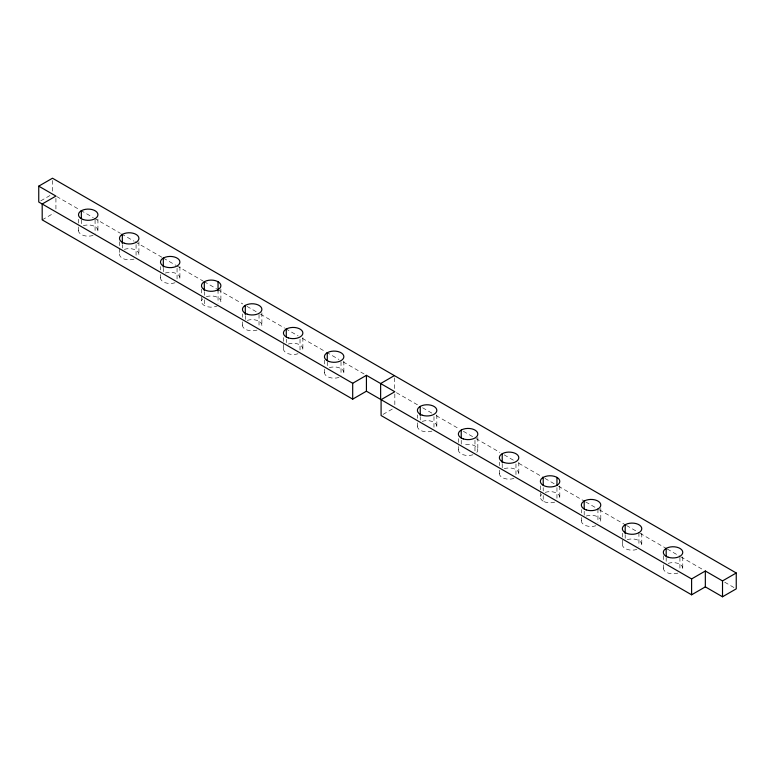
<?xml version="1.0" encoding="UTF-8"?>
<svg xmlns="http://www.w3.org/2000/svg" width="775" height="775" viewBox="0 0 775 775"><rect width="100%" height="100%" fill="white"/><g stroke="black" fill="none" stroke-linecap="round" stroke-linejoin="round"><path stroke-width="0.58" stroke-dasharray="3.88 2.91" d="M40.717 200.88L52.487 194.079M42.189 219.868L53.959 213.067M383.053 414.392L392.867 408.725M56.672 196.501L79.67 209.773M80.716 210.383L93.262 217.62M94.308 218.23L120.445 233.314M121.491 233.924L134.036 241.17M135.083 241.771L162.266 257.465M163.312 258.065L175.857 265.312M176.903 265.912L203.04 281.005M204.087 281.606L216.632 288.852M217.678 289.453L242.769 303.945M246.954 306.358L256.36 311.792M260.545 314.204L284.59 328.087M285.636 328.687L298.181 335.933M302.366 338.346L325.364 351.627M326.411 352.228L338.956 359.474M343.141 361.886L364.047 373.957M396.461 392.673L418.413 405.354M422.598 407.766L432.004 413.201M436.189 415.613L459.188 428.895M463.373 431.307L474.872 437.943M475.918 438.553L499.962 452.435M504.147 454.847L514.6 460.883M518.785 463.295L543.876 477.787M544.922 478.388L557.467 485.634M558.513 486.235L584.65 501.328M585.697 501.929L598.242 509.175M599.288 509.776L625.425 524.869M626.471 525.469L639.017 532.716M640.063 533.316L666.2 548.409M667.246 549.01L679.791 556.256M680.837 556.857L702.789 569.538M724.751 582.209L734.158 587.644M682.765 556.896L682.765 568.22M679.917 557.458L679.917 569.925M666.18 557.458L666.18 561.991M663.332 555.762L663.332 560.296M663.332 564.83L663.332 568.22M641.778 533.229L641.778 544.563M638.929 532.658L638.929 546.259M625.192 534.924L625.192 538.325M622.344 533.229L622.344 538.896M622.344 540.03L622.344 544.563M600.79 508.429L600.79 520.897M597.942 509.001L597.942 522.592M584.205 511.267L584.205 515.792M581.357 509.562L581.357 512.963M581.357 517.497L581.357 520.897M559.802 485.896L559.802 497.23M556.954 487.601L556.954 498.926M543.217 487.601L543.217 491.001M543.217 495.535L543.217 501.192A9.717 5.609 0 0 0 554.939 502.084M540.369 485.896L540.369 491.563M540.369 492.697L540.369 497.23M518.804 462.229L518.804 473.564M515.966 463.934L515.966 475.269M502.219 463.934L502.219 468.468M499.381 462.229L499.381 465.63M499.381 470.163L499.381 473.564M477.817 437.439L477.817 449.897M474.978 440.268L474.978 452.736M461.232 440.268L461.232 444.802M458.393 438.573L458.393 445.373M458.393 446.497L458.393 449.897M436.829 414.906L436.829 426.24M433.981 416.601L433.981 427.936M420.244 416.601L420.244 420.002M417.396 414.906L417.396 418.306M417.396 422.84L417.396 426.24M394.824 394L394.824 406.458M394.368 377.871L394.368 389.195M343.858 361.228L343.858 372.562M341.019 361.799L341.019 375.391M327.273 361.799L327.273 366.333M324.434 360.094L324.434 364.628M324.434 369.162L324.434 372.562M302.87 337.561L302.87 348.895M300.022 339.266L300.022 350.6M286.285 339.266L286.285 342.666M283.437 337.561L283.437 343.228M283.437 344.362L283.437 348.895M261.882 312.771L261.882 325.229M259.034 314.466L259.034 326.934M245.297 315.599L245.297 320.133M242.449 313.904L242.449 317.295M242.449 321.828L242.449 325.229M220.894 289.104L220.894 301.562M218.046 289.666L218.046 303.267M204.309 291.933L204.309 295.333M204.309 299.867L204.309 305.534M201.461 289.104L201.461 295.905M201.461 297.038L201.461 301.562M179.907 266.571L179.907 277.905M177.058 268.266L177.058 279.601M163.322 268.266L163.322 271.667M160.473 266.571L160.473 269.971M160.473 274.505L160.473 277.905M138.919 241.771L138.919 254.239M136.071 244.609L136.071 255.934M122.334 244.609L122.334 248M119.486 241.771L119.486 254.239M97.931 219.238L97.931 230.572M95.083 219.809L95.083 233.401M81.346 219.809L81.346 224.343M78.498 219.238L78.498 226.038M78.498 227.172L78.498 230.572M55.926 198.332L55.926 209.667M52.487 180.488L52.487 191.812M627.198 539.7A9.717 5.609 0 0 1 638.929 540.592A9.717 5.609 0 0 1 640.47 547.363M636.914 549.417A9.717 5.609 0 0 1 625.192 548.526A9.717 5.609 0 0 1 623.643 541.754M586.21 516.034A9.717 5.609 0 0 1 597.942 516.925A9.717 5.609 0 0 1 599.482 523.697M595.927 525.75A9.717 5.609 0 0 1 584.205 524.859A9.717 5.609 0 0 1 582.655 518.087M668.195 563.367A9.717 5.609 0 0 1 679.917 564.258A9.717 5.609 0 0 1 681.467 571.03M677.902 573.083A9.717 5.609 0 0 1 666.18 572.192A9.717 5.609 0 0 1 664.64 565.421M206.324 296.709A9.717 5.609 0 0 1 218.046 297.6A9.717 5.609 0 0 1 219.596 304.372M218.046 305.534A9.717 5.609 0 0 1 205.268 306.018A9.717 5.609 0 0 1 202.769 298.762M465.591 444.482A9.717 5.609 0 0 1 475.811 446.487A9.717 5.609 0 0 1 476.518 452.707M472.963 454.76A9.717 5.609 0 0 1 461.232 453.869A9.717 5.609 0 0 1 459.691 447.097M504.234 468.71A9.717 5.609 0 0 1 515.966 469.602A9.717 5.609 0 0 1 517.506 476.373M513.951 478.427A9.717 5.609 0 0 1 502.219 477.536A9.717 5.609 0 0 1 500.679 470.764M422.259 421.377A9.717 5.609 0 0 1 433.981 422.268A9.717 5.609 0 0 1 435.531 429.04M431.975 431.094A9.717 5.609 0 0 1 420.244 430.202A9.717 5.609 0 0 1 418.703 423.431M83.351 225.719A9.717 5.609 0 0 1 95.083 226.61A9.717 5.609 0 0 1 96.623 233.372M93.068 235.426A9.717 5.609 0 0 1 81.346 234.534A9.717 5.609 0 0 1 79.796 227.773M329.288 367.699A9.717 5.609 0 0 1 341.019 368.59A9.717 5.609 0 0 1 342.56 375.362M339.004 377.415A9.717 5.609 0 0 1 327.273 376.524A9.717 5.609 0 0 1 325.733 369.752M288.3 344.042A9.717 5.609 0 0 1 300.022 344.933A9.717 5.609 0 0 1 301.572 351.705M298.017 353.758A9.717 5.609 0 0 1 286.285 352.858A9.717 5.609 0 0 1 284.745 346.096M124.339 249.376A9.717 5.609 0 0 1 136.071 250.267A9.717 5.609 0 0 1 137.611 257.038M134.056 259.092A9.717 5.609 0 0 1 122.334 258.201A9.717 5.609 0 0 1 120.784 251.429M165.337 273.042A9.717 5.609 0 0 1 177.058 273.933A9.717 5.609 0 0 1 178.599 280.705M175.043 282.759A9.717 5.609 0 0 1 163.322 281.868A9.717 5.609 0 0 1 161.772 275.096M247.312 320.375A9.717 5.609 0 0 1 259.034 321.267A9.717 5.609 0 0 1 260.584 328.038M257.029 330.092A9.717 5.609 0 0 1 245.297 329.201A9.717 5.609 0 0 1 243.757 322.429M545.222 492.377A9.717 5.609 0 0 1 556.954 493.268A9.717 5.609 0 0 1 558.494 500.04M543.217 501.192A9.717 5.609 0 0 1 541.667 494.431"/><path stroke-width="1.16" d="M38.75 186.155L52.487 178.221L736.25 572.987L736.25 588.845L722.513 596.779L705.337 586.869L691.6 594.803L381.087 415.526L381.087 399.668L394.824 391.733L366.43 375.332L352.693 383.267L38.75 202.013L38.75 186.155L55.926 196.065L42.189 203.999L42.189 219.868L352.693 399.135L366.43 391.201L380.632 399.396L380.632 383.538L394.368 375.604M381.087 399.668L691.6 578.935L705.337 571.001L722.513 580.921L736.25 572.987M722.513 580.921L722.513 596.779M705.337 571.001L705.337 586.869M691.6 578.935L691.6 594.803M666.18 548.39L666.18 556.324M625.192 524.733L625.192 533.791M584.205 501.067L584.205 509.001M556.954 477.4L556.954 485.334M543.217 477.4L543.217 485.334A9.717 5.609 0 0 0 559.463 482.815A9.717 5.609 0 0 0 547.567 475.947A9.717 5.609 0 0 0 543.217 485.334M502.219 453.733L502.219 462.801M461.232 430.067L461.232 438.001M420.244 406.41L420.244 415.468M366.43 375.332L366.43 391.201M352.693 383.267L352.693 399.135M327.273 352.732L327.273 360.666M286.285 329.065L286.285 336.999M245.297 305.398L245.297 314.466M218.046 281.732L218.046 290.799M204.309 281.732L204.309 290.799M163.322 258.075L163.322 267.133M122.334 234.408L122.334 243.476M81.346 210.742L81.346 218.676M668.195 557.215A9.717 5.609 0 0 0 682.765 552.362A9.717 5.609 0 0 0 668.195 547.499A9.717 5.609 0 0 0 668.195 557.215M204.309 289.666A9.717 5.609 0 0 0 220.565 287.157A9.717 5.609 0 0 0 208.669 280.288A9.717 5.609 0 0 0 204.309 289.666M288.3 337.89A9.717 5.609 0 0 0 302.87 333.027A9.717 5.609 0 0 0 288.3 328.174A9.717 5.609 0 0 0 288.3 337.89M463.247 438.892A9.717 5.609 0 0 0 477.817 434.039A9.717 5.609 0 0 0 463.247 429.176A9.717 5.609 0 0 0 463.247 438.892M83.351 219.567A9.717 5.609 0 0 0 97.931 214.704A9.717 5.609 0 0 0 83.351 209.851A9.717 5.609 0 0 0 83.351 219.567M124.339 243.234A9.717 5.609 0 0 0 138.919 238.371A9.717 5.609 0 0 0 124.339 233.517A9.717 5.609 0 0 0 124.339 243.234M163.322 265.999A9.717 5.609 0 0 0 179.577 263.49A9.717 5.609 0 0 0 167.671 256.622A9.717 5.609 0 0 0 163.322 265.999M247.312 314.224A9.717 5.609 0 0 0 261.882 309.37A9.717 5.609 0 0 0 247.312 304.507A9.717 5.609 0 0 0 247.312 314.224M329.288 361.557A9.717 5.609 0 0 0 343.858 356.694A9.717 5.609 0 0 0 329.288 351.84A9.717 5.609 0 0 0 329.288 361.557M586.21 509.892A9.717 5.609 0 0 0 600.79 505.029A9.717 5.609 0 0 0 586.21 500.175A9.717 5.609 0 0 0 586.21 509.892M625.192 532.658A9.717 5.609 0 0 0 641.448 530.148A9.717 5.609 0 0 0 629.542 523.28A9.717 5.609 0 0 0 625.192 532.658M504.234 462.559A9.717 5.609 0 0 0 518.804 457.705A9.717 5.609 0 0 0 504.234 452.842A9.717 5.609 0 0 0 504.234 462.559M422.259 415.226A9.717 5.609 0 0 0 436.829 410.372A9.717 5.609 0 0 0 422.259 405.509A9.717 5.609 0 0 0 422.259 415.226"/></g></svg>
